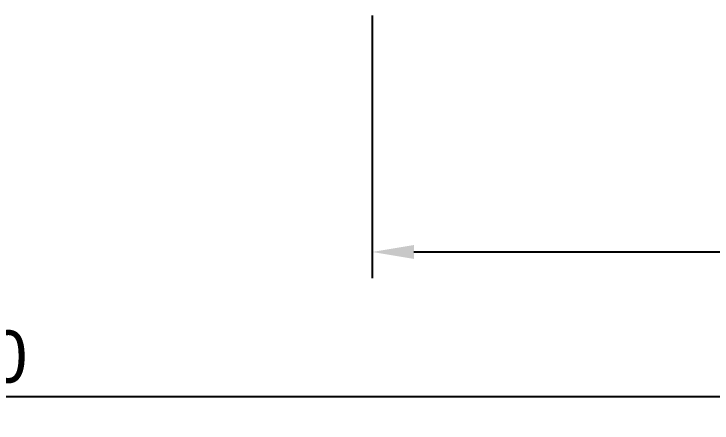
# Model space of a CAD drawing. Header units: inches. Extents: x 0 to 77285, y -118 to 40065.
# Drawn here: x 31437 to 34109, y 13376 to 14942 of the extents above; entities that cross this region are included whole.
import ezdxf

# ---------------------------------------------------------------- set-up
doc = ezdxf.new("R2010")
doc.units = ezdxf.units.IN
doc.header["$LTSCALE"] = 5
doc.header["$MEASUREMENT"] = 0
doc.styles.add('SCI', font='')
doc.styles.get('SCI').set_extended_font_data('Gulim')
doc.dimstyles.new('SCH', dxfattribs={"dimtxt": 2.5, "dimasz": 2, "dimexe": 1.25, "dimexo": 0.625, "dimtad": 1, "dimdec": 8, "dimtxsty": 'SCI', "dimcen": 2.5, "dimclrd": 4, "dimclre": 4, "dimclrt": 7, "dimadec": 8, "dimazin": 2, "dimtfac": 1, "dimtdec": 8, "dimtmove": 0, "dimatfit": 3, "dimfxl": 1, "dimarcsym": 0})

# ---------------------------------------------------------------- blocks, each defined once
blk = doc.blocks.new('*D386')
at = {"color": 4, "lineweight": -2, "transparency": 16777216}
for p, q in [((25274.6, 16443.1), (25274.6, 13376.2)), ((36974.6, 16443.6), (36974.6, 13376.2)), ((36814.6, 13476.2), (25434.6, 13476.2))]:
    blk.add_line(p, q, dxfattribs=at)
at = {"color": 4, "transparency": 16777216}
for points in [[(25434.6, 13502.9), (25434.6, 13449.5), (25274.6, 13476.2)], [(36814.6, 13502.9), (36814.6, 13449.5), (36974.6, 13476.2)]]:
    blk.add_solid(points, dxfattribs=at)
at = {"layer": 'Defpoints', "color": 0, "transparency": 16777216}
for p in [(25274.6, 16493.1), (36974.6, 16493.6), (25274.6, 13476.2)]:
    blk.add_point(p, dxfattribs=at)
at = {"color": 7, "transparency": 16777216, "insert": (31124.6, 13629), "char_height": 200, "attachment_point": 5, "style": 'SCI'}
blk.add_mtext('11700', dxfattribs=at)
blk = doc.blocks.new('*D393')
at = {"color": 4, "lineweight": -2, "transparency": 16777216}
for p, q in [((36974.6, 16443.6), (36974.6, 13930.9)), ((32807.6, 14935.6), (32807.6, 13930.9)), ((32967.6, 14030.9), (36814.6, 14030.9))]:
    blk.add_line(p, q, dxfattribs=at)
at = {"color": 4, "transparency": 16777216}
for points in [[(32967.6, 14057.5), (32967.6, 14004.2), (32807.6, 14030.9)], [(36814.6, 14057.5), (36814.6, 14004.2), (36974.6, 14030.9)]]:
    blk.add_solid(points, dxfattribs=at)
at = {"layer": 'Defpoints', "color": 0, "transparency": 16777216}
for p in [(36974.6, 16493.6), (32807.6, 14985.6), (36974.6, 14030.9)]:
    blk.add_point(p, dxfattribs=at)
at = {"color": 7, "transparency": 16777216, "insert": (34891.1, 14183.7), "char_height": 200, "attachment_point": 5, "style": 'SCI'}
blk.add_mtext('4167', dxfattribs=at)

msp = doc.modelspace()

# ---------------------------------------------------------------- dimensions: what is measured, and where the dimension line sits
for base, p1, p2, picture, middle in [((25274.6497808981, 13476.1989639931), (36974.6497808981, 16493.5504762947), (25274.6497808981, 16493.0504762947), '*D386', (31124.6497808981, 13628.9952356309)), ((36974.6497808981, 14030.8665469344), (32807.649780898, 14985.5504762947), (36974.6497808981, 16493.5504762947), '*D393', (34891.1497808981, 14183.6628185722))]:
    dim = msp.add_linear_dim(base=base, p1=p1, p2=p2, dimstyle='SCH', override={"dimscale": 80})
    dim.commit()
    dim.dimension.update_dxf_attribs({"geometry": picture, "text_midpoint": middle})

doc.saveas('drawing.dxf')
